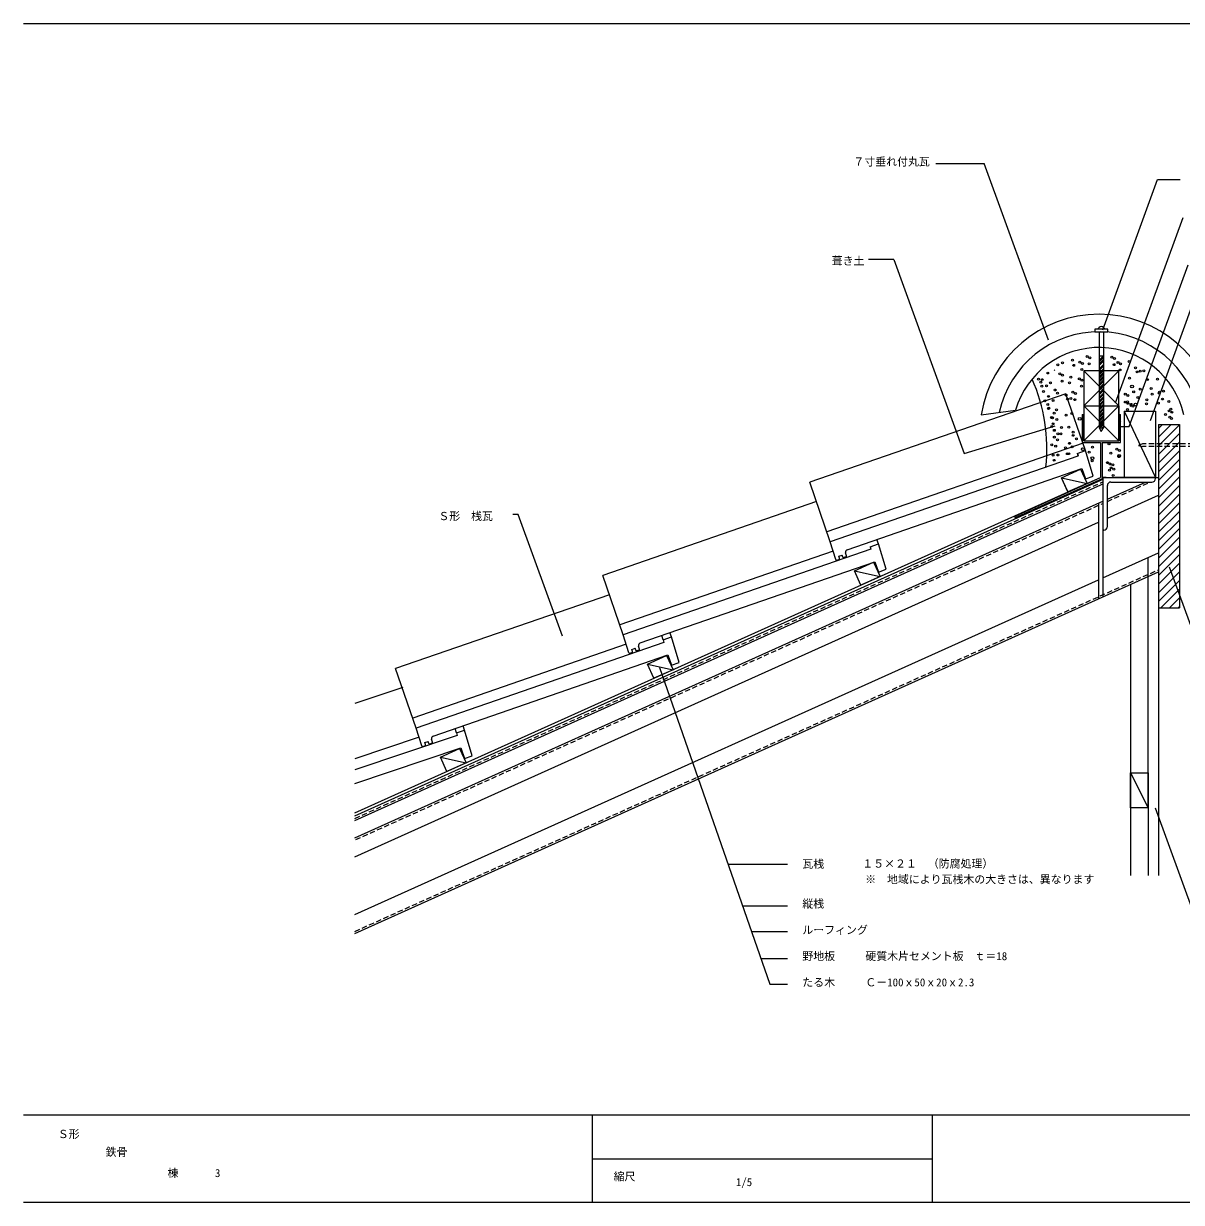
# Model space of a CAD drawing. Units: millimetres, scale not verified. Extents: x -1016 to 984, y -692 to 658.
# Drawn here: x -1016 to 310, y -692 to 658 of the extents above; entities that cross this region are included whole.
import ezdxf
from ezdxf.enums import TextEntityAlignment as Align

# ---------------------------------------------------------------- set-up
doc = ezdxf.new("R2010")
doc.units = ezdxf.units.MM
doc.header["$LTSCALE"] = 5
doc.linetypes.add('DASHED1', pattern=[1.8, 1.2, -0.6])
for name, color, linetype in [('0-0', 5, 'Continuous'), ('1-0', 7, 'Continuous'), ('1-1', 7, 'Continuous'), ('1-2', 3, 'Continuous'), ('1-3', 7, 'Continuous'), ('1-4', 7, 'Continuous'), ('1-5', 3, 'Continuous'), ('1-6', 7, 'Continuous'), ('1-7', 7, 'Continuous'), ('1-B', 7, 'Continuous')]:
    doc.layers.add(name, color=color, linetype=linetype)
doc.styles.add('ＭＳ ゴシック', font='')
doc.styles.get('ＭＳ ゴシック').set_extended_font_data('MS Gothic')

msp = doc.modelspace()

# ---------------------------------------------------------------- linework, layer by layer
at = {"layer": '0-0'}
for p, q in [((-1016.216, 658.176), (983.784, 658.176)), ((983.784, -591.824), (-1016.216, -591.824)), ((-364.865, -591.824), (-364.865, -691.824)), ((24.324, -591.824), (24.324, -691.824)), ((-364.865, -641.824), (24.324, -641.824)), ((983.784, -691.824), (-1016.216, -691.824))]:
    msp.add_line(p, q, dxfattribs=at)
at = {"layer": '1-0'}
for p, q in [((-636.759, -249.031), (217.463, 135.368)), ((172.601, 137.98), (194.401, 148.02)), ((179.902, 121.756), (172.601, 137.98)), ((179.287, 123.124), (172.601, 137.98)), ((172.601, 137.98), (201.788, 131.604)), ((180.027, 121.812), (217.067, 138.48)), ((194.401, 148.02), (201.788, 131.604)), ((194.402, 148.019), (201.173, 132.972)), ((194.402, 148.019), (201.173, 132.972)), ((217.463, 135.368), (219.974, 136.498)), ((279.974, 137.166), (279.974, 138.166)), ((279.974, 138.166), (283.585, 138.166)), ((-636.759, -254.514), (217.463, 129.885)), ((-636.759, -245.742), (180.027, 121.812)), ((201.788, 131.604), (179.902, 121.756)), ((179.902, 121.756), (179.902, 121.756)), ((201.788, 131.604), (201.788, 131.604)), ((217.463, 129.885), (219.974, 131.015)), ((224.974, 113.527), (268.616, 133.166)), ((224.974, 82.166), (224.974, 129.166)), ((228.974, 133.166), (275.974, 133.166)), ((-636.759, -274.253), (219.974, 111.277)), ((214.974, 109.027), (214.974, -0.632)), ((224.974, 91.595), (283.585, 117.97)), ((-636.759, -296.185), (214.974, 87.095)), ((220.974, 78.166), (219.974, 78.166)), ((219.974, 23.55), (283.585, 52.175)), ((271.585, -239.797), (271.585, 46.775)), ((-636.759, -383.911), (283.585, 30.243)), ((-57.197, 15.061), (-64.498, 31.285)), ((-64.498, 31.285), (-35.311, 24.91)), ((271.585, -199.797), (271.585, 29.149)), ((-636.759, -361.98), (214.974, 21.3)), ((-301.598, -75.41), (-279.798, -65.37)), ((-294.297, -91.634), (-301.598, -75.41)), ((-294.297, -91.634), (-301.598, -75.41)), ((-301.598, -75.41), (-272.411, -81.785)), ((-520.569, -154.176), (-522.098, -149.085)), ((-538.783, -181.914), (-509.51, -188.48)), ((271.585, -239.797), (271.585, -317.55))]:
    msp.add_line(p, q, dxfattribs=at)
at = {"layer": '1-0', "color": 3, "linetype": 'DASHED1'}
for p, q in [((-636.759, -252.021), (217.463, 132.379)), ((217.463, 132.379), (219.974, 133.509))]:
    msp.add_line(p, q, dxfattribs=at)
at = {"layer": '1-0', "linetype": 'DASHED1'}
for p, q in [((224.974, 111.005), (274.221, 133.166)), ((-635.815, -276.35), (219.974, 108.755)), ((-636.759, -381.389), (282.641, 32.34))]:
    msp.add_line(p, q, dxfattribs=at)
at = {"layer": '1-0'}
for points in [[(223.68, 138.166), (219.974, 138.166), (279.974, 138.166)], [(219.974, 138.166), (219.974, 79.161), (219.974, 78.166), (219.974, 1.618)], [(201.788, 131.604), (180.013, 121.806), (179.902, 121.756)], [(-57.197, 15.061), (-64.498, 31.285), (-42.841, 41.259)], [(-42.698, 41.324), (-35.311, 24.91), (-57.197, 15.061)], [(-42.698, 41.324), (-35.311, 24.91), (-57.197, 15.061)], [(-42.698, 41.324), (-35.311, 24.91), (-57.197, 15.061)], [(-279.797, -65.371), (-272.411, -81.785), (-294.297, -91.634)], [(-279.797, -65.371), (-272.411, -81.785), (-294.297, -91.634)]]:
    msp.add_lwpolyline(points, dxfattribs=at)
msp.add_lwpolyline([(-531.397, -198.329), (-538.783, -181.914), (-516.897, -172.065), (-509.51, -188.48)], close=True, dxfattribs=at)
for centre, start, end in [((275.974, 137.166), 270, 0), ((228.974, 129.166), 90, 180), ((220.974, 82.166), 270, 0)]:
    msp.add_arc(centre, 4, start, end, dxfattribs=at)
at = {"layer": '1-1'}
for p, q in [((283.585, 199.074), (307.585, 199.074)), ((283.585, 184.453), (298.206, 199.074)), ((283.585, 194.353), (288.307, 199.074)), ((283.585, 174.554), (307.585, 198.554)), ((307.585, 199.074), (307.585, -10.926)), ((283.585, 164.654), (307.585, 188.654)), ((283.585, 154.754), (307.585, 178.755)), ((283.585, 144.855), (307.585, 168.855)), ((283.585, 134.956), (307.585, 158.956)), ((283.585, 125.056), (307.585, 149.056)), ((283.585, 115.156), (307.585, 139.157)), ((283.585, 105.257), (307.585, 129.257)), ((283.585, 95.358), (307.585, 119.358)), ((283.585, 85.458), (307.585, 109.458)), ((283.585, 75.559), (307.585, 99.559)), ((283.585, 65.659), (307.585, 89.659)), ((283.585, 55.76), (307.585, 79.76)), ((283.585, 45.86), (307.585, 69.86)), ((283.585, 35.961), (307.585, 59.961)), ((283.585, 26.061), (307.585, 50.061)), ((283.585, 16.162), (307.585, 40.162)), ((283.585, 6.262), (307.585, 30.262)), ((251.585, 15.843), (251.585, -43.419)), ((251.585, 15.843), (251.585, -317.55)), ((283.585, -3.637), (307.585, 20.363)), ((286.196, -10.926), (307.585, 10.463)), ((296.096, -10.926), (307.585, 0.564)), ((283.585, -10.926), (307.585, -10.926)), ((305.995, -10.926), (307.585, -9.336)), ((283.585, -43.317), (283.585, -317.55)), ((-287.96, -79.24), (-161.678, -441.812)), ((251.585, -199.797), (271.585, -239.797))]:
    msp.add_line(p, q, dxfattribs=at)
at = {"layer": '1-1', "linetype": 'DASHED1'}
msp.add_line((350.585, 173.794), (265.051, 173.794), dxfattribs=at)
at = {"layer": '1-1'}
msp.add_lwpolyline([(283.585, 199.074), (283.585, 53.221), (283.585, -43.317)], dxfattribs=at)
at = {"layer": '1-1', "linetype": 'DASHED1'}
msp.add_lwpolyline([(350.585, 176.794), (265.051, 176.794), (260.696, 174.907), (265.051, 173.794)], dxfattribs=at)
at = {"layer": '1-1'}
msp.add_lwpolyline([(251.585, -239.797), (251.585, -199.797), (271.585, -199.797), (271.585, -239.797)], close=True, dxfattribs=at)
at = {"layer": '1-2', "color": 7}
for p, q in [((177.325, 234.29), (-115.883, 132.843)), ((199.886, 169.083), (177.325, 234.29)), ((197.221, 177.684), (-96.265, 76.141)), ((-92.341, 64.8), (-115.883, 132.843)), ((-108.263, 110.819), (-352.983, 26.148)), ((-37.213, 62.388), (-38.948, 67.401)), ((-88.993, 53.996), (-333.364, -30.554)), ((-329.441, -41.894), (-352.983, 26.148)), ((-345.363, 4.124), (-590.082, -80.547)), ((-274.313, -44.307), (-276.048, -39.293)), ((-326.092, -52.699), (-570.464, -137.249)), ((-283.768, -47.578), (-285.34, -42.508)), ((-566.54, -148.589), (-590.082, -80.547)), ((-581.912, -102.006), (-636.759, -120.448)), ((-511.085, -150.987), (-512.806, -145.87)), ((-563.208, -159.017), (-636.759, -183.749))]:
    msp.add_line(p, q, dxfattribs=at)
at = {"layer": '1-2'}
for p, q in [((191.319, 162.944), (-92.341, 64.8)), ((190.431, 165.811), (199.886, 169.083)), ((190.431, 165.811), (191.319, 162.944)), ((190.73, 165.909), (191.593, 163.034)), ((208.92, 139.935), (199.886, 169.083)), ((-72.862, 55.668), (195.762, 148.609)), ((195.762, 148.609), (199.862, 136.758)), ((199.849, 136.796), (208.92, 139.935)), ((-45.78, 56.249), (-329.441, -41.894)), ((-86.023, 44.414), (-92.341, 64.8)), ((-46.669, 59.116), (-37.213, 62.388)), ((-46.669, 59.116), (-45.78, 56.249)), ((-28.18, 33.24), (-37.213, 62.388)), ((-309.962, -51.027), (-41.337, 41.914)), ((-84.741, 43.765), (-82.377, 44.583)), ((-82.455, 48.105), (-78.673, 49.413)), ((-81.749, 45.824), (-82.455, 48.105)), ((-77.986, 47.195), (-78.673, 49.413)), ((-74.34, 47.364), (-76.704, 46.546)), ((-73.712, 48.605), (-74.747, 51.944)), ((-41.337, 41.914), (-37.237, 30.063)), ((-37.25, 30.101), (-28.18, 33.24)), ((-282.88, -50.445), (-566.54, -148.589)), ((-323.123, -62.281), (-329.441, -41.894)), ((-283.768, -47.578), (-274.313, -44.307)), ((-283.768, -47.578), (-282.88, -50.445)), ((-265.279, -73.455), (-274.313, -44.307)), ((-547.061, -157.722), (-278.437, -64.781)), ((-321.84, -62.93), (-319.476, -62.112)), ((-319.555, -58.59), (-315.773, -57.282)), ((-318.848, -60.871), (-319.555, -58.59)), ((-315.086, -59.5), (-315.773, -57.282)), ((-311.44, -59.331), (-313.803, -60.149)), ((-310.811, -58.09), (-311.846, -54.751)), ((-278.437, -64.781), (-274.337, -76.632)), ((-274.35, -76.593), (-265.279, -73.455)), ((-519.706, -157.05), (-636.759, -196.409)), ((-560.222, -168.975), (-566.54, -148.589)), ((-547.911, -164.785), (-548.946, -161.445)), ((-520.569, -154.176), (-511.085, -150.987)), ((-520.569, -154.176), (-519.706, -157.05)), ((-502.306, -180.212), (-511.085, -150.987)), ((-636.759, -212.234), (-515.388, -171.424)), ((-558.94, -169.624), (-556.576, -168.807)), ((-556.655, -165.285), (-552.873, -163.976)), ((-555.948, -167.566), (-556.655, -165.285)), ((-552.185, -166.195), (-552.873, -163.976)), ((-548.539, -166.026), (-550.903, -166.844)), ((-515.388, -171.424), (-511.391, -183.31)), ((-511.404, -183.271), (-502.306, -180.212))]:
    msp.add_line(p, q, dxfattribs=at)
for centre, radius, start, end in [((-71.881, 52.832), 3, 109.08588, 197.21983), ((-85.068, 44.71), 1, 197.21655, 289.08514), ((-82.704, 45.528), 1, 289.08401, 17.21758), ((-77.03, 47.491), 1, 197.21756, 289.0885), ((-74.667, 48.309), 1, 289.0885, 17.21996), ((-308.981, -53.862), 3, 109.08588, 197.21983), ((-322.167, -61.985), 1, 197.21655, 289.08514), ((-319.804, -61.167), 1, 289.08401, 17.21758), ((-314.13, -59.204), 1, 197.21756, 289.0885), ((-311.767, -58.386), 1, 289.0885, 17.21996), ((-546.08, -160.557), 3, 109.08588, 197.21983), ((-559.267, -168.679), 1, 197.21655, 289.08514), ((-556.903, -167.862), 1, 289.08401, 17.21758), ((-551.23, -165.899), 1, 197.21756, 289.0885), ((-548.866, -165.081), 1, 289.0885, 17.21996)]:
    msp.add_arc(centre, radius, start, end, dxfattribs=at)
at = {"layer": '1-3'}
for p, q in [((80.585, 210.206), (119.92, 215.32)), ((-141.418, -304.773), (-209.408, -304.773)), ((-141.418, -352.386), (-192.825, -352.386)), ((-141.418, -382.097), (-182.477, -382.097)), ((-141.418, -412.952), (-171.73, -412.952)), ((-161.678, -441.812), (-141.418, -441.812))]:
    msp.add_line(p, q, dxfattribs=at)
msp.add_lwpolyline([(-398.909, -43.465), (-449.641, 95.919), (-456.011, 95.919)], dxfattribs=at)
for centre, radius, start, end in [((215.585, 188.467), 136.739, 9.14783, 170.85217), ((215.585, 188.101), 117.105, 10.88066, 167.87541), ((215.585, 187.609), 99.597, 13.11386, 163.8452)]:
    msp.add_arc(centre, radius, start, end, dxfattribs=at)
at = {"layer": '1-4'}
for p, q in [((28.378, 498.041), (83.827, 498.041)), ((157.513, 295.588), (83.827, 498.041)), ((282.359, 479.597), (308.368, 479.597)), ((-19.613, 388.002), (-48.649, 388.002)), ((295.946, 35.878), (395.698, -238.188)), ((279.73, -239.797), (324.394, -362.511))]:
    msp.add_line(p, q, dxfattribs=at)
msp.add_lwpolyline([(-19.613, 388.002), (61.18, 166.024), (165.214, 197.399)], dxfattribs=at)
at = {"layer": '1-5'}
msp.add_arc((-40.071, 171.485), 195.774, 353.76428, 23.97932, dxfattribs=at)
at = {"layer": '1-6'}
for p, q in [((279.974, 214.471), (279.974, 138.166)), ((279.974, 138.166), (233.927, 138.166)), ((203.553, 129.926), (209.277, 132.501))]:
    msp.add_line(p, q, dxfattribs=at)
at = {"layer": '1-6', "color": 3}
for p, q in [((217.067, 178.389), (217.067, 138.2)), ((219.067, 178.389), (219.067, 136.907)), ((118.554, 93.869), (217.067, 138.2)), ((219.067, 136.907), (119.374, 92.045)), ((118.554, 93.869), (119.374, 92.045))]:
    msp.add_line(p, q, dxfattribs=at)
at = {"layer": '1-7'}
for p, q in [((215.567, 305.18), (215.567, 195.225)), ((220.567, 305.18), (220.567, 195.225)), ((215.567, 272.667), (220.567, 277.667)), ((215.567, 272.329), (220.567, 277.329)), ((215.567, 271.253), (220.567, 276.253)), ((215.567, 270.915), (220.567, 275.915)), ((215.567, 268.425), (220.567, 273.425)), ((215.567, 268.086), (220.567, 273.086)), ((215.567, 267.01), (220.567, 272.01)), ((215.567, 266.672), (220.567, 271.672)), ((164.893, 261.539), (163.961, 261.073)), ((198.067, 260.389), (238.067, 220.389)), ((198.067, 220.389), (238.067, 260.389)), ((215.567, 262.61), (220.567, 267.61)), ((215.567, 262.271), (220.567, 267.271)), ((215.567, 261.195), (220.567, 266.195)), ((215.567, 260.857), (220.567, 265.857)), ((215.567, 257.806), (220.567, 262.806)), ((215.567, 257.468), (220.567, 262.468)), ((215.567, 256.392), (220.567, 261.392)), ((215.567, 256.054), (220.567, 261.054)), ((215.567, 253.564), (220.567, 258.564)), ((215.567, 253.225), (220.567, 258.225)), ((215.567, 252.149), (220.567, 257.149)), ((215.567, 251.811), (220.567, 256.811)), ((215.567, 249.321), (220.567, 254.321)), ((215.567, 248.983), (220.567, 253.983)), ((215.567, 247.907), (220.567, 252.907)), ((215.567, 247.568), (220.567, 252.568)), ((215.567, 245.078), (220.567, 250.078)), ((215.567, 244.74), (220.567, 249.74)), ((215.567, 243.664), (220.567, 248.664)), ((215.567, 243.326), (220.567, 248.326)), ((215.567, 240.527), (220.567, 245.527)), ((215.567, 240.189), (220.567, 245.189)), ((215.567, 239.113), (220.567, 244.113)), ((215.567, 238.775), (220.567, 243.775)), ((215.567, 234.894), (220.567, 239.894)), ((215.567, 234.556), (220.567, 239.556)), ((215.567, 233.48), (220.567, 238.48)), ((215.567, 233.142), (220.567, 238.142)), ((215.567, 230.091), (220.567, 235.091)), ((215.567, 229.753), (220.567, 234.753)), ((215.567, 228.677), (220.567, 233.677)), ((215.567, 228.338), (220.567, 233.338)), ((215.567, 225.848), (220.567, 230.848)), ((215.567, 225.51), (220.567, 230.51)), ((198.067, 220.389), (238.067, 220.389)), ((198.067, 220.389), (198.067, 180.389)), ((198.067, 220.389), (238.067, 180.389)), ((238.067, 220.389), (198.067, 180.389)), ((215.567, 224.434), (220.567, 229.434)), ((215.567, 224.096), (220.567, 229.096)), ((215.567, 221.606), (220.567, 226.606)), ((215.567, 221.267), (220.567, 226.267)), ((215.567, 220.192), (220.567, 225.192)), ((215.567, 219.853), (220.567, 224.853)), ((215.567, 217.363), (220.567, 222.363)), ((215.567, 217.025), (220.567, 222.025)), ((215.567, 215.949), (220.567, 220.949)), ((215.567, 215.611), (220.567, 220.611)), ((215.567, 212.812), (220.567, 217.812)), ((215.567, 212.474), (220.567, 217.474)), ((215.567, 211.398), (220.567, 216.398)), ((215.567, 211.06), (220.567, 216.06)), ((238.067, 180.389), (238.067, 220.389)), ((238.067, 220.389), (238.067, 180.389)), ((215.567, 208.569), (220.567, 213.569)), ((215.567, 208.231), (220.567, 213.231)), ((215.567, 207.155), (220.567, 212.155)), ((215.567, 206.817), (220.567, 211.817)), ((215.567, 204.327), (220.567, 209.327)), ((215.567, 203.988), (220.567, 208.988)), ((215.567, 202.913), (220.567, 207.913)), ((215.567, 202.574), (220.567, 207.574)), ((215.567, 200.084), (220.567, 205.084)), ((215.567, 199.746), (220.567, 204.746)), ((215.567, 198.67), (220.567, 203.67)), ((215.567, 198.332), (220.567, 203.332)), ((244.14, 214.428), (279.974, 214.428)), ((244.14, 214.428), (244.14, 138.166)), ((244.14, 214.428), (279.974, 138.166)), ((215.567, 195.842), (220.567, 200.842)), ((215.567, 195.503), (220.567, 200.503)), ((215.567, 195.225), (220.567, 195.225)), ((216.364, 195.225), (220.567, 199.427)), ((216.702, 195.225), (220.567, 199.089)), ((219.192, 195.225), (220.567, 196.599))]:
    msp.add_line(p, q, dxfattribs=at)
at = {"layer": '1-7', "color": 3}
for p, q in [((196.067, 210.681), (198.067, 210.681)), ((196.067, 210.681), (196.067, 178.389)), ((198.067, 180.389), (198.067, 210.681)), ((238.067, 210.681), (240.067, 210.681)), ((238.067, 210.681), (240.067, 210.681)), ((238.067, 180.389), (238.067, 210.681)), ((240.067, 178.389), (240.067, 210.681)), ((196.067, 178.389), (217.067, 178.389)), ((198.067, 180.389), (238.067, 180.389)), ((219.067, 178.389), (240.067, 178.389))]:
    msp.add_line(p, q, dxfattribs=at)
at = {"layer": '1-7'}
for points in [[(210.567, 305.18), (225.567, 305.18), (225.567, 308.18), (210.567, 308.18)], [(198.067, 220.389), (238.067, 220.389), (238.067, 260.389), (198.067, 260.389)]]:
    msp.add_lwpolyline(points, close=True, dxfattribs=at)
msp.add_lwpolyline([(215.567, 195.225), (218.067, 190.969), (220.567, 195.225)], dxfattribs=at)
for centre, radius in [((173.697, 269.541), 1.095), ((184.94, 272.58), 1.095), ((193.369, 270.475), 1.095), ((196.408, 268.956), 1.095), ((201.76, 277.001), 1.095), ((204.798, 275.482), 1.095), ((230.195, 276.069), 1.095), ((233.233, 274.55), 1.095), ((237.187, 270.009), 1.095), ((249.963, 271.061), 1.095), ((156.682, 257.995), 1.095), ((168.228, 267.415), 1.095), ((170.659, 257.084), 1.095), ((173.697, 255.564), 1.095), ((186.459, 266.807), 1.095), ((195.8, 261.967), 1.095), ((204.191, 268.493), 1.095), ((232.625, 267.561), 1.095), ((239.618, 261.501), 1.095), ((240.225, 268.49), 1.095), ((257.255, 264.072), 1.095), ((259.078, 259.211), 1.095), ((262.725, 260.122), 1.095), ((266.675, 260.426), 1.095), ((146.047, 251.007), 1.095), ((148.782, 247.664), 1.095), ((149.997, 242.803), 1.095), ((150.301, 250.399), 1.095), ((155.466, 243.411), 1.095), ((159.72, 246.753), 1.095), ((173.089, 248.576), 1.095), ((181.597, 246.753), 1.095), ((183.116, 253.134), 1.095), ((192.903, 251.363), 1.095), ((195.334, 242.855), 1.095), ((195.942, 249.844), 1.095), ((250.267, 252.222), 1.095), ((253.31, 242.521), 1.654), ((270.928, 250.399), 1.095), ((282.475, 251.007), 1.095), ((151.82, 236.726), 1.095), ((157.593, 231.257), 1.095), ((165.189, 238.549), 1.095), ((167.924, 234.903), 1.095), ((177.647, 232.776), 1.095), ((183.116, 228.826), 1.095), ((185.445, 235.98), 1.095), ((188.483, 234.461), 1.095), ((245.577, 233.65), 1.095), ((248.616, 232.131), 1.095), ((255.128, 236.422), 1.095), ((259.99, 230.041), 1.095), ((262.725, 239.461), 1.095), ((275.182, 240.372), 1.095), ((276.398, 233.687), 1.095), ((284.298, 234.903), 1.095), ((284.602, 236.118), 1.095), ((289.463, 237.334), 1.095), ((153.339, 226.091), 1.095), ((156.682, 221.837), 1.095), ((157.593, 217.28), 1.095), ((157.897, 217.887), 1.095), ((162.759, 226.395), 1.095), ((166.709, 215.76), 1.095), ((179.47, 228.218), 1.095), ((187.876, 227.473), 1.095), ((245.577, 224.793), 1.095), ((248.008, 225.142), 1.095), ((248.008, 216.285), 1.095), ((248.616, 223.274), 1.095), ((252.09, 222.141), 1.095), ((252.394, 220.926), 1.095), ((254.217, 220.014), 1.095), ((257.379, 221.81), 1.654), ((269.713, 222.749), 1.095), ((270.321, 227.307), 1.095), ((283.386, 223.357), 1.095), ((288.248, 228.218), 1.095), ((295.54, 225.484), 1.095), ((297.667, 216.672), 1.095), ((160.936, 206.949), 1.095), ((162.151, 206.645), 1.095), ((163.974, 212.114), 1.095), ((167.013, 204.822), 1.095), ((177.647, 209.683), 1.095), ((184.332, 211.507), 1.095), ((193.396, 205.536), 1.654), ((291.59, 210.595), 1.095), ((295.921, 214.538), 1.095), ((296.452, 207.557), 1.095), ((298.352, 206.03), 1.095), ((298.959, 213.019), 1.095), ((161.543, 196.618), 1.095), ((162.759, 199.96), 1.095), ((164.278, 192.364), 1.095), ((168.228, 188.414), 1.095), ((171.874, 188.414), 1.095), ((172.482, 195.706), 1.095), ((180.99, 196.01), 1.095), ((185.851, 190.237), 1.095), ((161.239, 175.653), 1.095), ((164.278, 184.464), 1.095), ((167.924, 181.426), 1.095), ((181.597, 177.476), 1.095), ((185.851, 186.591), 1.095), ((189.497, 182.641), 1.095), ((226.871, 176.868), 1.095), ((162.759, 163.802), 1.095), ((165.797, 174.133), 1.095), ((168.228, 164.106), 1.095), ((177.04, 172.31), 1.095), ((179.166, 165.626), 1.095), ((180.99, 165.626), 1.095), ((184.636, 173.526), 1.095), ((197.094, 170.771), 1.654), ((204.082, 167.449), 1.095), ((207.82, 160.416), 1.654), ((208.032, 173.222), 1.095), ((228.997, 166.233), 1.095), ((235.788, 170.72), 1.095), ((238.517, 163.005), 1.654), ((238.219, 162.213), 1.095), ((238.827, 169.201), 1.095), ((163.974, 158.029), 1.095), ((207.728, 157.422), 1.095), ((225.067, 155.338), 1.095), ((228.106, 153.818), 1.095), ((229.262, 149.278), 1.095), ((231.428, 152.864), 1.095), ((232.301, 147.759), 1.095), ((227.498, 146.83), 1.095), ((231.693, 140.77), 1.095)]:
    msp.add_circle(centre, radius, dxfattribs=at)
for centre, radius, start, end in [((218.067, 306.883), 4.205, 17.96565, 162.03435), ((239.626, 202.948), 1.654, 327.66109, 335.36948)]:
    msp.add_arc(centre, radius, start, end, dxfattribs=at)
at = {"layer": '1-B'}
for p, q in [((219.728, 307.517), (282.359, 479.597)), ((311.272, 435.624), (234.124, 223.662)), ((220.567, 277.329), (215.567, 277.329))]:
    msp.add_line(p, q, dxfattribs=at)
for points in [[(240.067, 196.622), (250.102, 196.622), (317.49, 381.769)], [(274.342, 203.669), (323.391, 338.43), (347.367, 338.43)]]:
    msp.add_lwpolyline(points, dxfattribs=at)

# ---------------------------------------------------------------- texts
at = {"layer": '0-0', "color": 7, "style": 'ＭＳ ゴシック'}
for s, p in [('Ｓ形', (-977.027, -620.878)), ('棟', (-851.39, -665.524)), ('縮尺', (-340.541, -669.527))]:
    msp.add_text(s, height=9.164, dxfattribs=at).set_placement(p, align=Align.BOTTOM_LEFT)
at = {"layer": '1-0', "style": 'ＭＳ ゴシック'}
for s, p in [('７寸垂れ付丸瓦', (-65.82, 492.699)), ('葺き土', (-90.712, 379.072)), ('１５×２１\u3000（防腐処理）', (-55.607, -311.172)), ('※\u3000地域により瓦桟木の大きさは、異なります', (-52.37, -329.169)), ('硬質木片セメント板\u3000ｔ＝18', (-52.17, -417.143)), ('Ｃ－100ｘ50ｘ20ｘ2.3', (-52.17, -447.143)), ('1/5', (-200.466, -675.909))]:
    msp.add_text(s, height=9.164, dxfattribs=at).set_placement(p, align=Align.BOTTOM_LEFT)
at = {"layer": '1-3', "style": 'ＭＳ ゴシック'}
for s, p in [('Ｓ形\u3000桟瓦', (-541.161, 86.765)), ('瓦桟', (-124.335, -311.528)), ('縦桟', (-124.335, -357.143)), ('ルーフィング', (-124.335, -387.143)), ('野地板', (-124.335, -417.143)), ('たる木', (-124.335, -447.143))]:
    msp.add_text(s, height=9.164, dxfattribs=at).set_placement(p, align=Align.BOTTOM_LEFT)
at = {"layer": '1-4', "style": 'ＭＳ ゴシック'}
for s, p in [('鉄骨', (-922.219, -641.442)), ('3', (-797.036, -665.524))]:
    msp.add_text(s, height=9.164, dxfattribs=at).set_placement(p, align=Align.BOTTOM_LEFT)

doc.saveas('drawing.dxf')
